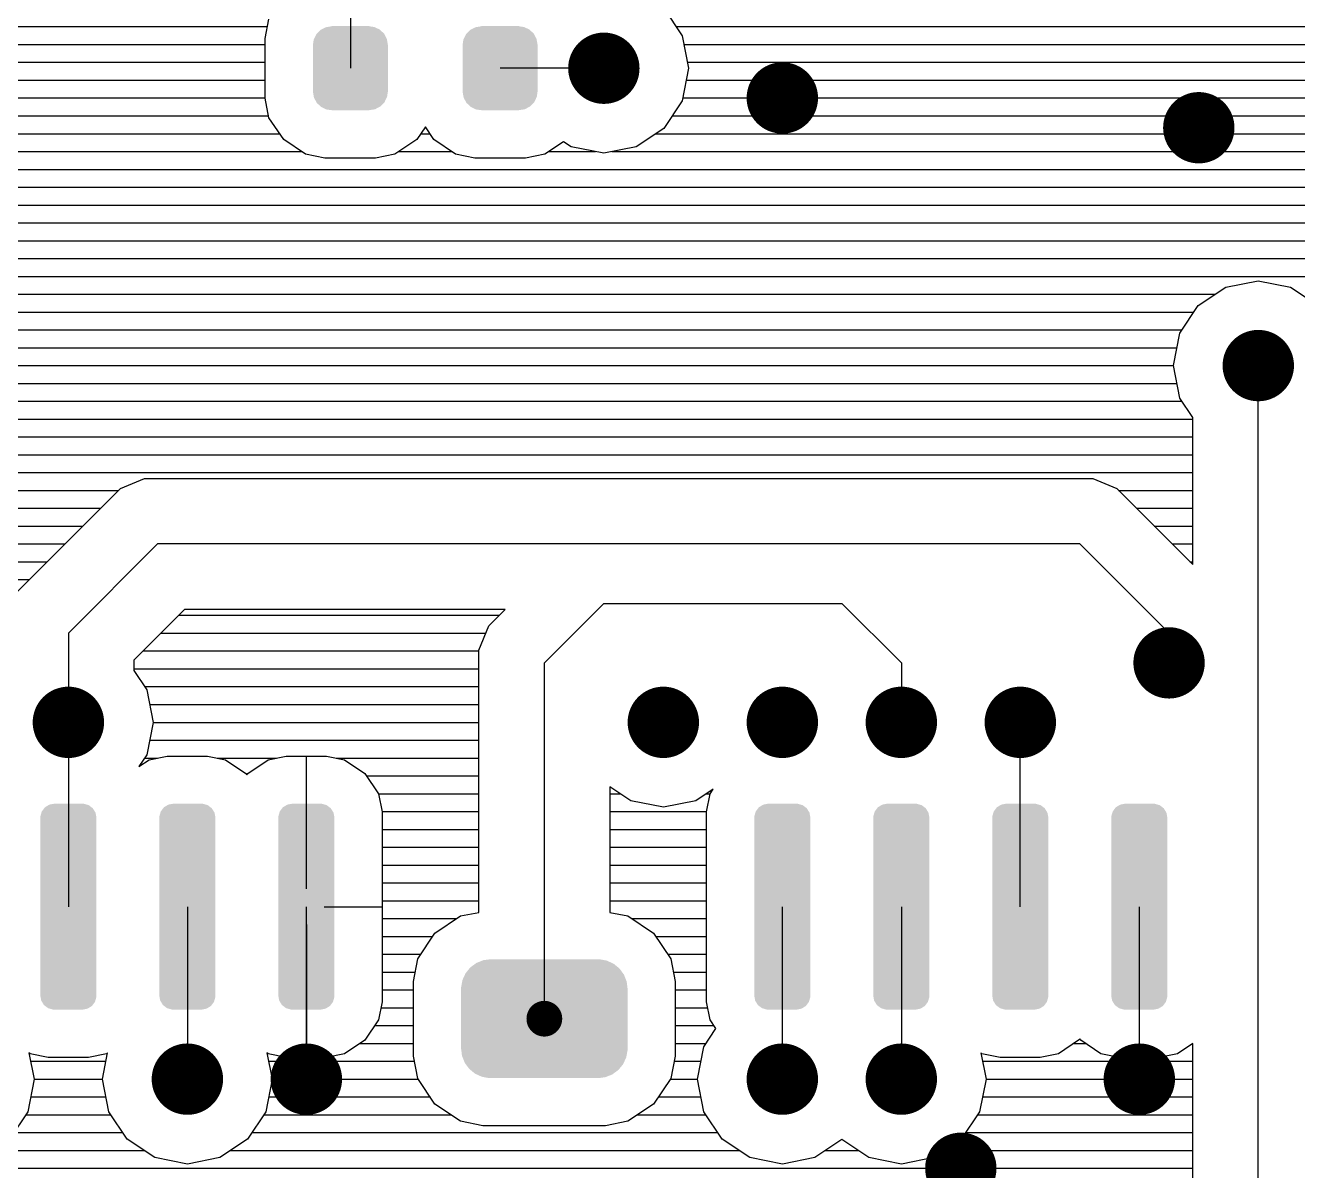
# Model space of a CAD drawing. Extents: x 295 to 953, y 10 to 290.
# Drawn here: x 691.45 to 722.67, y 205.74 to 233.86 of the extents above; entities that cross this region are included whole.
import ezdxf

# ---------------------------------------------------------------- set-up
doc = ezdxf.new("R2010")
doc.units = 0
doc.header["$LTSCALE"] = 5
doc.header["$MEASUREMENT"] = 0
doc.layers.get('0').update_dxf_attribs({"linetype": 'CONTINUOUS', "lineweight": 25})
doc.layers.add('DV-PEI-A6_TOP', color=5, linetype='CONTINUOUS')

msp = doc.modelspace()

# ---------------------------------------------------------------- linework, layer by layer
for points, const_width in [([(705.207, 232.813, 1), (706.083, 232.813, 1)], 0.876), ([(709.588, 232.083, 1), (710.465, 232.083, 1)], 0.876), ([(719.812, 231.352, 1), (720.688, 231.352, 1)], 0.876), ([(721.272, 225.51, 1), (722.149, 225.51, 1)], 0.876), ([(719.082, 218.208, 1), (719.958, 218.208, 1)], 0.876), ([(692.062, 216.747, 1), (692.939, 216.747, 1)], 0.876), ([(706.667, 216.747, 1), (707.544, 216.747, 1)], 0.876), ([(709.588, 216.747, 1), (710.465, 216.747, 1)], 0.876), ([(712.509, 216.747, 1), (713.386, 216.747, 1)], 0.876), ([(715.43, 216.747, 1), (716.307, 216.747, 1)], 0.876), ([(703.965, 209.468, 1), (704.404, 209.468, 1)], 0.438), ([(694.983, 207.984, 1), (695.86, 207.984, 1)], 0.876), ([(697.904, 207.984, 1), (698.781, 207.984, 1)], 0.876), ([(709.588, 207.984, 1), (710.465, 207.984, 1)], 0.876), ([(712.509, 207.984, 1), (713.386, 207.984, 1)], 0.876), ([(718.351, 207.984, 1), (719.228, 207.984, 1)], 0.876), ([(713.97, 205.794, 1), (714.846, 205.794, 1)], 0.876)]:
    msp.add_lwpolyline(points, format="xyb", close=True, dxfattribs=dict(const_width=const_width))
for points in [[(698.53, 233.532), (698.586, 233.648), (700.319, 233.532), (700.258, 233.648)], [(698.586, 233.648), (698.599, 233.661), (700.258, 233.648), (700.251, 233.661)], [(698.599, 233.661), (698.688, 233.753), (700.251, 233.661), (700.155, 233.753)], [(698.688, 233.753), (698.706, 233.762), (700.155, 233.753), (700.145, 233.762)], [(698.706, 233.762), (698.818, 233.82), (700.145, 233.762), (700.024, 233.82)], [(698.818, 233.82), (698.848, 233.825), (700.024, 233.82), (700.013, 233.825)], [(698.848, 233.825), (698.962, 233.843), (700.013, 233.825), (699.885, 233.843)], [(698.962, 233.843), (698.962, 233.847), (699.885, 233.843), (699.885, 233.847)], [(702.205, 233.532), (702.261, 233.648), (703.994, 233.532), (703.932, 233.648)], [(702.261, 233.648), (702.274, 233.661), (703.932, 233.648), (703.925, 233.661)], [(702.274, 233.661), (702.363, 233.753), (703.925, 233.661), (703.83, 233.753)], [(702.363, 233.753), (702.381, 233.762), (703.83, 233.753), (703.82, 233.762)], [(702.381, 233.762), (702.492, 233.82), (703.82, 233.762), (703.698, 233.82)], [(702.492, 233.82), (702.522, 233.825), (703.698, 233.82), (703.688, 233.825)], [(702.522, 233.825), (702.636, 233.843), (703.688, 233.825), (703.559, 233.843)], [(702.636, 233.843), (702.636, 233.847), (703.559, 233.843), (703.559, 233.847)], [(698.503, 233.388), (698.523, 233.517), (700.343, 233.388), (700.322, 233.517)], [(698.503, 233.386), (698.503, 233.388), (700.343, 233.386), (700.343, 233.388)], [(698.503, 232.24), (698.503, 233.386), (700.343, 232.24), (700.343, 233.386)], [(698.523, 233.517), (698.53, 233.532), (700.322, 233.517), (700.319, 233.532)], [(702.178, 233.388), (702.197, 233.517), (704.018, 233.388), (703.996, 233.517)], [(702.178, 233.386), (702.178, 233.388), (704.018, 233.386), (704.018, 233.388)], [(702.178, 232.24), (702.178, 233.386), (704.018, 232.24), (704.018, 233.386)], [(702.197, 233.517), (702.205, 233.532), (703.996, 233.517), (703.994, 233.532)], [(698.503, 232.238), (698.503, 232.24), (700.343, 232.238), (700.343, 232.24)], [(698.525, 232.109), (698.503, 232.238), (700.324, 232.109), (700.343, 232.238)], [(698.528, 232.094), (698.525, 232.109), (700.316, 232.094), (700.324, 232.109)], [(698.589, 231.978), (698.528, 232.094), (700.26, 231.978), (700.316, 232.094)], [(702.178, 232.238), (702.178, 232.24), (704.018, 232.238), (704.018, 232.24)], [(702.2, 232.109), (702.178, 232.238), (703.999, 232.109), (704.018, 232.238)], [(702.202, 232.094), (702.2, 232.109), (703.991, 232.094), (703.999, 232.109)], [(702.264, 231.978), (702.202, 232.094), (703.935, 231.978), (703.991, 232.094)], [(698.596, 231.965), (698.589, 231.978), (700.247, 231.965), (700.26, 231.978)], [(698.692, 231.873), (698.596, 231.965), (700.158, 231.873), (700.247, 231.965)], [(698.701, 231.864), (698.692, 231.873), (700.14, 231.864), (700.158, 231.873)], [(698.823, 231.806), (698.701, 231.864), (700.029, 231.806), (700.14, 231.864)], [(698.833, 231.801), (698.823, 231.806), (699.999, 231.801), (700.029, 231.806)], [(698.962, 231.783), (698.833, 231.801), (699.885, 231.783), (699.999, 231.801)], [(698.962, 231.779), (698.962, 231.783), (699.885, 231.779), (699.885, 231.783)], [(702.271, 231.965), (702.264, 231.978), (703.922, 231.965), (703.935, 231.978)], [(702.366, 231.873), (702.271, 231.965), (703.833, 231.873), (703.922, 231.965)], [(702.376, 231.864), (702.366, 231.873), (703.815, 231.864), (703.833, 231.873)], [(702.498, 231.806), (702.376, 231.864), (703.704, 231.806), (703.815, 231.864)], [(702.508, 231.801), (702.498, 231.806), (703.674, 231.801), (703.704, 231.806)], [(702.636, 231.783), (702.508, 231.801), (703.559, 231.783), (703.674, 231.801)], [(702.636, 231.779), (702.636, 231.783), (703.559, 231.779), (703.559, 231.783)], [(691.839, 214.529), (691.848, 214.559), (693.167, 214.529), (693.148, 214.559)], [(691.848, 214.559), (691.906, 214.637), (693.148, 214.559), (693.1, 214.637)], [(691.906, 214.637), (691.924, 214.66), (693.1, 214.637), (693.07, 214.66)], [(691.924, 214.66), (692.01, 214.713), (693.07, 214.66), (693, 214.713)], [(692.01, 214.713), (692.032, 214.726), (693, 214.713), (692.953, 214.726)], [(692.032, 214.726), (692.147, 214.748), (692.953, 214.726), (692.878, 214.748)], [(692.147, 214.748), (692.156, 214.75), (692.878, 214.748), (692.845, 214.75)], [(694.76, 214.529), (694.769, 214.559), (696.088, 214.529), (696.069, 214.559)], [(694.769, 214.559), (694.827, 214.637), (696.069, 214.559), (696.021, 214.637)], [(694.827, 214.637), (694.845, 214.66), (696.021, 214.637), (695.991, 214.66)], [(694.845, 214.66), (694.931, 214.713), (695.991, 214.66), (695.921, 214.713)], [(694.931, 214.713), (694.953, 214.726), (695.921, 214.713), (695.874, 214.726)], [(694.953, 214.726), (695.068, 214.748), (695.874, 214.726), (695.799, 214.748)], [(695.068, 214.748), (695.077, 214.75), (695.799, 214.748), (695.766, 214.75)], [(697.681, 214.529), (697.69, 214.559), (699.009, 214.529), (698.99, 214.559)], [(697.69, 214.559), (697.748, 214.637), (698.99, 214.559), (698.942, 214.637)], [(697.748, 214.637), (697.766, 214.66), (698.942, 214.637), (698.912, 214.66)], [(697.766, 214.66), (697.852, 214.713), (698.912, 214.66), (698.842, 214.713)], [(697.852, 214.713), (697.874, 214.726), (698.842, 214.713), (698.795, 214.726)], [(697.874, 214.726), (697.989, 214.748), (698.795, 214.726), (698.72, 214.748)], [(697.989, 214.748), (697.998, 214.75), (698.72, 214.748), (698.687, 214.75)], [(709.365, 214.529), (709.374, 214.559), (710.693, 214.529), (710.674, 214.559)], [(709.374, 214.559), (709.432, 214.637), (710.674, 214.559), (710.626, 214.637)], [(709.432, 214.637), (709.45, 214.66), (710.626, 214.637), (710.596, 214.66)], [(709.45, 214.66), (709.536, 214.713), (710.596, 214.66), (710.526, 214.713)], [(709.536, 214.713), (709.558, 214.726), (710.526, 214.713), (710.479, 214.726)], [(709.558, 214.726), (709.673, 214.748), (710.479, 214.726), (710.404, 214.748)], [(709.673, 214.748), (709.682, 214.75), (710.404, 214.748), (710.371, 214.75)], [(712.286, 214.529), (712.295, 214.559), (713.614, 214.529), (713.595, 214.559)], [(712.295, 214.559), (712.353, 214.637), (713.595, 214.559), (713.547, 214.637)], [(712.353, 214.637), (712.371, 214.66), (713.547, 214.637), (713.517, 214.66)], [(712.371, 214.66), (712.457, 214.713), (713.517, 214.66), (713.447, 214.713)], [(712.457, 214.713), (712.479, 214.726), (713.447, 214.713), (713.4, 214.726)], [(712.479, 214.726), (712.594, 214.748), (713.4, 214.726), (713.325, 214.748)], [(712.594, 214.748), (712.603, 214.75), (713.325, 214.748), (713.292, 214.75)], [(715.207, 214.529), (715.216, 214.559), (716.535, 214.529), (716.516, 214.559)], [(715.216, 214.559), (715.274, 214.637), (716.516, 214.559), (716.468, 214.637)], [(715.274, 214.637), (715.292, 214.66), (716.468, 214.637), (716.438, 214.66)], [(715.292, 214.66), (715.378, 214.713), (716.438, 214.66), (716.368, 214.713)], [(715.378, 214.713), (715.4, 214.726), (716.368, 214.713), (716.321, 214.726)], [(715.4, 214.726), (715.515, 214.748), (716.321, 214.726), (716.246, 214.748)], [(715.515, 214.748), (715.524, 214.75), (716.246, 214.748), (716.213, 214.75)], [(718.128, 214.529), (718.137, 214.559), (719.456, 214.529), (719.437, 214.559)], [(718.137, 214.559), (718.195, 214.637), (719.437, 214.559), (719.389, 214.637)], [(718.195, 214.637), (718.213, 214.66), (719.389, 214.637), (719.359, 214.66)], [(718.213, 214.66), (718.299, 214.713), (719.359, 214.66), (719.289, 214.713)], [(718.299, 214.713), (718.321, 214.726), (719.289, 214.713), (719.242, 214.726)], [(718.321, 214.726), (718.436, 214.748), (719.242, 214.726), (719.167, 214.748)], [(718.436, 214.748), (718.445, 214.75), (719.167, 214.748), (719.134, 214.75)], [(691.811, 214.405), (691.813, 214.438), (693.19, 214.405), (693.184, 214.438)], [(691.811, 210.035), (691.811, 214.405), (693.19, 210.035), (693.19, 214.405)], [(691.813, 214.438), (691.839, 214.529), (693.184, 214.438), (693.167, 214.529)], [(694.732, 214.405), (694.734, 214.438), (696.111, 214.405), (696.105, 214.438)], [(694.732, 210.035), (694.732, 214.405), (696.111, 210.035), (696.111, 214.405)], [(694.734, 214.438), (694.76, 214.529), (696.105, 214.438), (696.088, 214.529)], [(697.653, 214.405), (697.655, 214.438), (699.032, 214.405), (699.026, 214.438)], [(697.653, 210.035), (697.653, 214.405), (699.032, 210.035), (699.032, 214.405)], [(697.655, 214.438), (697.681, 214.529), (699.026, 214.438), (699.009, 214.529)], [(709.337, 214.405), (709.339, 214.438), (710.716, 214.405), (710.71, 214.438)], [(709.337, 210.035), (709.337, 214.405), (710.716, 210.035), (710.716, 214.405)], [(709.339, 214.438), (709.365, 214.529), (710.71, 214.438), (710.693, 214.529)], [(712.258, 214.405), (712.26, 214.438), (713.637, 214.405), (713.631, 214.438)], [(712.258, 210.035), (712.258, 214.405), (713.637, 210.035), (713.637, 214.405)], [(712.26, 214.438), (712.286, 214.529), (713.631, 214.438), (713.614, 214.529)], [(715.179, 214.405), (715.181, 214.438), (716.558, 214.405), (716.552, 214.438)], [(715.179, 210.035), (715.179, 214.405), (716.558, 210.035), (716.558, 214.405)], [(715.181, 214.438), (715.207, 214.529), (716.552, 214.438), (716.535, 214.529)], [(718.1, 214.405), (718.102, 214.438), (719.479, 214.405), (719.473, 214.438)], [(718.1, 210.035), (718.1, 214.405), (719.479, 210.035), (719.479, 214.405)], [(718.102, 214.438), (718.128, 214.529), (719.473, 214.438), (719.456, 214.529)], [(702.367, 210.728), (702.49, 210.818), (705.996, 210.728), (705.886, 210.818)], [(702.49, 210.818), (702.516, 210.837), (705.886, 210.818), (705.844, 210.837)], [(702.516, 210.837), (702.661, 210.895), (705.844, 210.837), (705.718, 210.895)], [(702.661, 210.895), (702.687, 210.906), (705.718, 210.895), (705.66, 210.906)], [(702.687, 210.906), (702.862, 210.928), (705.66, 210.906), (705.537, 210.928)], [(702.862, 210.928), (702.87, 210.929), (705.537, 210.928), (705.499, 210.929)], [(702.174, 210.418), (702.236, 210.553), (706.191, 210.418), (706.138, 210.553)], [(702.236, 210.553), (702.251, 210.585), (706.138, 210.553), (706.114, 210.585)], [(702.251, 210.585), (702.345, 210.701), (706.114, 210.585), (706.029, 210.701)], [(702.345, 210.701), (702.367, 210.728), (706.029, 210.701), (705.996, 210.728)], [(702.14, 210.199), (702.141, 210.236), (706.229, 210.199), (706.224, 210.236)], [(702.14, 208.738), (702.14, 210.199), (706.229, 208.738), (706.229, 210.199)], [(702.141, 210.236), (702.167, 210.382), (706.224, 210.236), (706.206, 210.382)], [(702.167, 210.382), (702.174, 210.418), (706.206, 210.382), (706.191, 210.418)], [(691.817, 210.002), (691.811, 210.035), (693.188, 210.002), (693.19, 210.035)], [(691.834, 209.911), (691.817, 210.002), (693.162, 209.911), (693.188, 210.002)], [(691.853, 209.881), (691.834, 209.911), (693.153, 209.881), (693.162, 209.911)], [(691.901, 209.803), (691.853, 209.881), (693.095, 209.803), (693.153, 209.881)], [(694.738, 210.002), (694.732, 210.035), (696.109, 210.002), (696.111, 210.035)], [(694.755, 209.911), (694.738, 210.002), (696.083, 209.911), (696.109, 210.002)], [(694.774, 209.881), (694.755, 209.911), (696.074, 209.881), (696.083, 209.911)], [(694.822, 209.803), (694.774, 209.881), (696.016, 209.803), (696.074, 209.881)], [(697.659, 210.002), (697.653, 210.035), (699.03, 210.002), (699.032, 210.035)], [(697.676, 209.911), (697.659, 210.002), (699.004, 209.911), (699.03, 210.002)], [(697.695, 209.881), (697.676, 209.911), (698.995, 209.881), (699.004, 209.911)], [(697.743, 209.803), (697.695, 209.881), (698.937, 209.803), (698.995, 209.881)], [(709.343, 210.002), (709.337, 210.035), (710.714, 210.002), (710.716, 210.035)], [(709.36, 209.911), (709.343, 210.002), (710.688, 209.911), (710.714, 210.002)], [(709.379, 209.881), (709.36, 209.911), (710.679, 209.881), (710.688, 209.911)], [(709.427, 209.803), (709.379, 209.881), (710.621, 209.803), (710.679, 209.881)], [(712.264, 210.002), (712.258, 210.035), (713.635, 210.002), (713.637, 210.035)], [(712.281, 209.911), (712.264, 210.002), (713.609, 209.911), (713.635, 210.002)], [(712.3, 209.881), (712.281, 209.911), (713.6, 209.881), (713.609, 209.911)], [(712.348, 209.803), (712.3, 209.881), (713.542, 209.803), (713.6, 209.881)], [(715.185, 210.002), (715.179, 210.035), (716.556, 210.002), (716.558, 210.035)], [(715.202, 209.911), (715.185, 210.002), (716.53, 209.911), (716.556, 210.002)], [(715.221, 209.881), (715.202, 209.911), (716.521, 209.881), (716.53, 209.911)], [(715.269, 209.803), (715.221, 209.881), (716.463, 209.803), (716.521, 209.881)], [(718.106, 210.002), (718.1, 210.035), (719.477, 210.002), (719.479, 210.035)], [(718.123, 209.911), (718.106, 210.002), (719.451, 209.911), (719.477, 210.002)], [(718.142, 209.881), (718.123, 209.911), (719.442, 209.881), (719.451, 209.911)], [(718.19, 209.803), (718.142, 209.881), (719.384, 209.803), (719.442, 209.881)], [(691.932, 209.78), (691.901, 209.803), (693.077, 209.78), (693.095, 209.803)], [(692.001, 209.727), (691.932, 209.78), (692.991, 209.727), (693.077, 209.78)], [(692.048, 209.714), (692.001, 209.727), (692.969, 209.714), (692.991, 209.727)], [(692.123, 209.692), (692.048, 209.714), (692.854, 209.692), (692.969, 209.714)], [(692.156, 209.69), (692.123, 209.692), (692.845, 209.69), (692.854, 209.692)], [(694.853, 209.78), (694.822, 209.803), (695.998, 209.78), (696.016, 209.803)], [(694.922, 209.727), (694.853, 209.78), (695.912, 209.727), (695.998, 209.78)], [(694.969, 209.714), (694.922, 209.727), (695.89, 209.714), (695.912, 209.727)], [(695.044, 209.692), (694.969, 209.714), (695.775, 209.692), (695.89, 209.714)], [(695.077, 209.69), (695.044, 209.692), (695.766, 209.69), (695.775, 209.692)], [(697.774, 209.78), (697.743, 209.803), (698.919, 209.78), (698.937, 209.803)], [(697.843, 209.727), (697.774, 209.78), (698.833, 209.727), (698.919, 209.78)], [(697.89, 209.714), (697.843, 209.727), (698.811, 209.714), (698.833, 209.727)], [(697.965, 209.692), (697.89, 209.714), (698.696, 209.692), (698.811, 209.714)], [(697.998, 209.69), (697.965, 209.692), (698.687, 209.69), (698.696, 209.692)], [(709.458, 209.78), (709.427, 209.803), (710.603, 209.78), (710.621, 209.803)], [(709.527, 209.727), (709.458, 209.78), (710.517, 209.727), (710.603, 209.78)], [(709.574, 209.714), (709.527, 209.727), (710.495, 209.714), (710.517, 209.727)], [(709.649, 209.692), (709.574, 209.714), (710.38, 209.692), (710.495, 209.714)], [(709.682, 209.69), (709.649, 209.692), (710.371, 209.69), (710.38, 209.692)], [(712.379, 209.78), (712.348, 209.803), (713.524, 209.78), (713.542, 209.803)], [(712.448, 209.727), (712.379, 209.78), (713.438, 209.727), (713.524, 209.78)], [(712.495, 209.714), (712.448, 209.727), (713.416, 209.714), (713.438, 209.727)], [(712.57, 209.692), (712.495, 209.714), (713.301, 209.692), (713.416, 209.714)], [(712.603, 209.69), (712.57, 209.692), (713.292, 209.69), (713.301, 209.692)], [(715.3, 209.78), (715.269, 209.803), (716.445, 209.78), (716.463, 209.803)], [(715.369, 209.727), (715.3, 209.78), (716.359, 209.727), (716.445, 209.78)], [(715.416, 209.714), (715.369, 209.727), (716.337, 209.714), (716.359, 209.727)], [(715.491, 209.692), (715.416, 209.714), (716.222, 209.692), (716.337, 209.714)], [(715.524, 209.69), (715.491, 209.692), (716.213, 209.69), (716.222, 209.692)], [(718.221, 209.78), (718.19, 209.803), (719.366, 209.78), (719.384, 209.803)], [(718.29, 209.727), (718.221, 209.78), (719.28, 209.727), (719.366, 209.78)], [(718.337, 209.714), (718.29, 209.727), (719.258, 209.714), (719.28, 209.727)], [(718.412, 209.692), (718.337, 209.714), (719.143, 209.692), (719.258, 209.714)], [(718.445, 209.69), (718.412, 209.692), (719.134, 209.69), (719.143, 209.692)], [(702.145, 208.7), (702.14, 208.738), (706.228, 208.7), (706.229, 208.738)], [(702.163, 208.555), (702.145, 208.7), (706.202, 208.555), (706.228, 208.7)], [(702.178, 208.519), (702.163, 208.555), (706.196, 208.519), (706.202, 208.555)], [(702.231, 208.384), (702.178, 208.519), (706.133, 208.384), (706.196, 208.519)], [(702.255, 208.351), (702.231, 208.384), (706.118, 208.351), (706.133, 208.384)], [(702.341, 208.235), (702.255, 208.351), (706.024, 208.235), (706.118, 208.351)], [(702.373, 208.209), (702.341, 208.235), (706.002, 208.209), (706.024, 208.235)], [(702.483, 208.119), (702.373, 208.209), (705.879, 208.119), (706.002, 208.209)], [(702.525, 208.099), (702.483, 208.119), (705.853, 208.099), (705.879, 208.119)], [(702.651, 208.042), (702.525, 208.099), (705.708, 208.042), (705.853, 208.099)], [(702.709, 208.031), (702.651, 208.042), (705.682, 208.031), (705.708, 208.042)], [(702.832, 208.009), (702.709, 208.031), (705.507, 208.009), (705.682, 208.031)], [(702.87, 208.008), (702.832, 208.009), (705.499, 208.008), (705.507, 208.009)]]:
    msp.add_solid(points)
at = {"layer": 'DV-PEI-A6_TOP', "color": 7}
for p, q in [((699.423, 236.312), (699.423, 232.813)), ((707.117, 234.285), (707.567, 233.608)), ((697.332, 233.543), (697.425, 234.022)), ((691.011, 233.835), (697.39, 233.835)), ((707.421, 233.835), (741.281, 233.835)), ((707.567, 233.608), (707.725, 232.813)), ((690.847, 233.397), (697.332, 233.397)), ((697.332, 232.077), (697.332, 233.543)), ((707.608, 233.397), (741.281, 233.397)), ((690.508, 232.959), (697.332, 232.959)), ((705.645, 232.813), (703.098, 232.813)), ((707.725, 232.813), (707.567, 232.013)), ((707.696, 232.959), (741.281, 232.959)), ((690.654, 232.521), (697.332, 232.521)), ((707.666, 232.521), (741.281, 232.521)), ((690.947, 232.083), (697.332, 232.083)), ((697.425, 231.598), (697.332, 232.077)), ((707.579, 232.083), (741.281, 232.083)), ((707.567, 232.013), (707.117, 231.335)), ((691.04, 231.645), (697.42, 231.645)), ((697.788, 231.06), (697.425, 231.598)), ((707.322, 231.645), (741.281, 231.645)), ((691.052, 231.206), (697.694, 231.206)), ((701.264, 231.37), (701.053, 231.06)), ((701.153, 231.206), (701.369, 231.206)), ((701.468, 231.06), (701.264, 231.37)), ((707.117, 231.335), (706.44, 230.885)), ((706.919, 231.206), (741.281, 231.206)), ((698.325, 230.704), (697.788, 231.06)), ((701.053, 231.06), (700.516, 230.704)), ((702.005, 230.704), (701.468, 231.06)), ((704.658, 231.008), (704.196, 230.704)), ((704.845, 230.885), (704.658, 231.008)), ((705.645, 230.727), (704.845, 230.885)), ((706.44, 230.885), (705.645, 230.727)), ((691.052, 230.768), (698.232, 230.768)), ((698.798, 230.605), (698.325, 230.704)), ((700.043, 230.605), (698.798, 230.605)), ((700.516, 230.704), (700.043, 230.605)), ((700.609, 230.768), (701.912, 230.768)), ((702.479, 230.605), (702.005, 230.704)), ((703.723, 230.605), (702.479, 230.605)), ((704.196, 230.704), (703.723, 230.605)), ((704.29, 230.768), (705.441, 230.768)), ((705.844, 230.768), (741.281, 230.768)), ((691.046, 230.33), (741.281, 230.33)), ((690.958, 229.892), (741.281, 229.892)), ((690.672, 229.454), (741.281, 229.454)), ((690.111, 229.016), (741.281, 229.016)), ((686.127, 228.578), (741.281, 228.578)), ((681.915, 228.139), (741.281, 228.139)), ((682.248, 227.701), (741.281, 227.701)), ((720.233, 226.983), (720.91, 227.433)), ((720.91, 227.433), (721.711, 227.59)), ((721.711, 227.59), (722.505, 227.433)), ((722.505, 227.433), (723.183, 226.983)), ((682.423, 227.263), (720.653, 227.263)), ((682.423, 226.825), (720.127, 226.825)), ((719.783, 226.305), (720.233, 226.983)), ((682.423, 226.387), (719.835, 226.387)), ((719.625, 225.51), (719.783, 226.305)), ((682.423, 225.949), (719.713, 225.949)), ((682.423, 225.51), (719.625, 225.51)), ((719.783, 224.71), (719.625, 225.51)), ((721.711, 143.722), (721.711, 225.51)), ((682.423, 225.072), (719.713, 225.072)), ((682.423, 224.634), (719.835, 224.634)), ((720.104, 224.231), (719.783, 224.71)), ((720.104, 220.621), (720.104, 224.231)), ((682.423, 224.196), (720.104, 224.196)), ((682.423, 223.758), (720.104, 223.758)), ((682.423, 223.32), (720.104, 223.32)), ((682.593, 222.882), (720.104, 222.882)), ((693.78, 222.49), (694.37, 222.736)), ((694.37, 222.736), (717.645, 222.736)), ((717.645, 222.736), (718.235, 222.49)), ((682.779, 222.443), (693.733, 222.443)), ((693.324, 222.035), (693.78, 222.49)), ((718.235, 222.49), (720.104, 220.621)), ((718.281, 222.443), (720.104, 222.443)), ((691.589, 220.299), (693.324, 222.035)), ((682.867, 222.005), (693.295, 222.005)), ((718.719, 222.005), (720.104, 222.005)), ((682.838, 221.567), (692.857, 221.567)), ((719.158, 221.567), (720.104, 221.567)), ((682.75, 221.129), (692.419, 221.129)), ((694.691, 221.129), (692.501, 218.938)), ((717.329, 221.129), (694.691, 221.129)), ((719.52, 218.938), (717.329, 221.129)), ((719.596, 221.129), (720.104, 221.129)), ((682.493, 220.691), (691.981, 220.691)), ((720.034, 220.691), (720.104, 220.691)), ((682.09, 220.253), (691.542, 220.253)), ((691.134, 219.844), (691.589, 220.299)), ((704.185, 218.208), (705.645, 219.668)), ((705.645, 219.668), (711.487, 219.668)), ((711.487, 219.668), (712.948, 218.208)), ((695.351, 219.522), (694.107, 218.272)), ((695.205, 219.376), (703.08, 219.376)), ((703.226, 219.522), (695.351, 219.522)), ((702.818, 219.114), (703.226, 219.522)), ((692.501, 218.938), (692.501, 216.747)), ((694.767, 218.938), (702.747, 218.938)), ((702.578, 218.523), (702.818, 219.114)), ((719.52, 218.208), (719.52, 218.938)), ((694.329, 218.5), (702.578, 218.5)), ((702.578, 217.887), (702.578, 218.523)), ((694.107, 218.272), (694.107, 218.021)), ((694.107, 218.062), (702.578, 218.062)), ((694.107, 218.021), (694.423, 217.542)), ((704.185, 209.468), (704.185, 218.208)), ((712.948, 218.208), (712.948, 216.747)), ((702.578, 212.08), (702.578, 217.887)), ((694.37, 217.624), (702.578, 217.624)), ((694.423, 217.542), (694.58, 216.747)), ((694.493, 217.186), (702.578, 217.186)), ((692.501, 216.747), (692.501, 212.22)), ((694.58, 216.747), (694.423, 215.947)), ((694.58, 216.747), (702.578, 216.747)), ((715.869, 212.22), (715.869, 216.747)), ((694.493, 216.309), (702.578, 216.309)), ((694.423, 215.947), (694.23, 215.661)), ((694.23, 215.661), (694.481, 215.83)), ((694.37, 215.871), (694.685, 215.871)), ((694.481, 215.83), (694.925, 215.918)), ((694.925, 215.918), (695.912, 215.918)), ((695.912, 215.918), (696.356, 215.83)), ((696.152, 215.871), (697.606, 215.871)), ((696.356, 215.83), (696.853, 215.491)), ((696.905, 215.491), (697.402, 215.83)), ((697.402, 215.83), (697.846, 215.918)), ((697.846, 215.918), (698.833, 215.918)), ((698.343, 212.658), (698.343, 215.918)), ((698.833, 215.918), (699.277, 215.83)), ((699.073, 215.871), (702.578, 215.871)), ((699.277, 215.83), (699.774, 215.491)), ((696.853, 215.491), (696.882, 215.456)), ((696.882, 215.456), (696.905, 215.491)), ((699.774, 215.491), (700.113, 214.995)), ((699.821, 215.433), (702.578, 215.433)), ((706.305, 214.82), (705.791, 215.164)), ((705.791, 215.164), (705.791, 212.08)), ((700.113, 214.995), (702.578, 214.995)), ((700.113, 214.995), (700.2, 214.551)), ((705.791, 214.995), (706.048, 214.995)), ((708.327, 215.106), (707.9, 214.82)), ((708.157, 214.995), (708.251, 214.995)), ((708.163, 214.551), (708.251, 214.995)), ((708.251, 214.995), (708.327, 215.106)), ((700.2, 214.557), (702.578, 214.557)), ((700.2, 214.551), (700.2, 209.883)), ((705.791, 214.557), (708.163, 214.557)), ((707.106, 214.662), (706.305, 214.82)), ((707.9, 214.82), (707.106, 214.662)), ((708.163, 209.883), (708.163, 214.551)), ((700.2, 214.119), (702.578, 214.119)), ((705.791, 214.119), (708.163, 214.119)), ((700.2, 213.68), (702.578, 213.68)), ((705.791, 213.68), (708.163, 213.68)), ((700.2, 213.242), (702.578, 213.242)), ((705.791, 213.242), (708.163, 213.242)), ((700.2, 212.804), (702.578, 212.804)), ((705.791, 212.804), (708.163, 212.804)), ((700.2, 212.366), (702.578, 212.366)), ((705.791, 212.366), (708.163, 212.366)), ((695.422, 212.22), (695.422, 207.984)), ((698.343, 207.984), (698.343, 212.22)), ((698.781, 212.22), (700.2, 212.22)), ((702.128, 211.992), (702.578, 212.08)), ((705.791, 212.08), (706.235, 211.992)), ((710.027, 207.984), (710.027, 212.22)), ((712.948, 212.22), (712.948, 207.984)), ((718.79, 212.22), (718.79, 207.984)), ((698.343, 211.782), (698.343, 208.516)), ((700.2, 211.928), (702.029, 211.928)), ((701.497, 211.571), (702.128, 211.992)), ((706.235, 211.992), (706.866, 211.571)), ((706.334, 211.928), (708.163, 211.928)), ((718.79, 211.782), (718.79, 208.516)), ((700.2, 211.49), (701.445, 211.49)), ((701.077, 210.941), (701.497, 211.571)), ((706.866, 211.571), (707.287, 210.941)), ((706.919, 211.49), (708.163, 211.49)), ((700.2, 211.052), (701.153, 211.052)), ((700.971, 210.386), (701.077, 210.941)), ((707.211, 211.052), (708.163, 211.052)), ((707.287, 210.941), (707.398, 210.386)), ((700.2, 210.613), (701.012, 210.613)), ((707.351, 210.613), (708.163, 210.613)), ((700.2, 210.175), (700.971, 210.175)), ((700.971, 208.551), (700.971, 210.386)), ((707.398, 210.386), (707.398, 208.551)), ((707.398, 210.175), (708.163, 210.175)), ((700.2, 209.883), (700.113, 209.439)), ((708.251, 209.439), (708.163, 209.883)), ((700.171, 209.737), (700.971, 209.737)), ((707.398, 209.737), (708.192, 209.737)), ((700.113, 209.439), (699.774, 208.943)), ((700.013, 209.299), (700.971, 209.299)), ((707.398, 209.299), (708.35, 209.299)), ((708.397, 209.229), (708.251, 209.439)), ((699.774, 208.943), (699.277, 208.604)), ((708.099, 208.779), (708.397, 209.229)), ((717.3, 208.943), (716.803, 208.604)), ((717.329, 208.978), (717.3, 208.943)), ((717.352, 208.943), (717.329, 208.978)), ((717.849, 208.604), (717.352, 208.943)), ((691.56, 208.604), (691.531, 208.627)), ((691.531, 208.627), (691.659, 207.984)), ((693.336, 207.984), (693.464, 208.627)), ((693.464, 208.627), (693.435, 208.604)), ((697.402, 208.604), (697.373, 208.627)), ((697.373, 208.627), (697.501, 207.984)), ((699.651, 208.861), (700.971, 208.861)), ((707.398, 208.861), (708.151, 208.861)), ((707.941, 207.984), (708.099, 208.779)), ((714.928, 208.604), (714.899, 208.627)), ((714.899, 208.627), (715.027, 207.984)), ((717.177, 208.861), (717.475, 208.861)), ((720.104, 208.861), (719.724, 208.604)), ((720.098, 208.861), (720.104, 208.861)), ((720.104, 205.18), (720.104, 208.861)), ((692.004, 208.516), (691.56, 208.604)), ((691.572, 208.423), (693.424, 208.423)), ((692.991, 208.516), (692.004, 208.516)), ((693.435, 208.604), (692.991, 208.516)), ((697.846, 208.516), (697.402, 208.604)), ((697.414, 208.423), (700.995, 208.423)), ((698.833, 208.516), (697.846, 208.516)), ((699.277, 208.604), (698.833, 208.516)), ((701.077, 208.002), (700.971, 208.551)), ((707.398, 208.551), (707.287, 208.002)), ((707.368, 208.423), (708.029, 208.423)), ((715.372, 208.516), (714.928, 208.604)), ((714.94, 208.423), (720.104, 208.423)), ((716.359, 208.516), (715.372, 208.516)), ((716.803, 208.604), (716.359, 208.516)), ((718.293, 208.516), (717.849, 208.604)), ((719.28, 208.516), (718.293, 208.516)), ((719.724, 208.604), (719.28, 208.516)), ((691.659, 207.984), (691.502, 207.184)), ((691.659, 207.984), (693.336, 207.984)), ((693.494, 207.184), (693.336, 207.984)), ((697.501, 207.984), (697.344, 207.184)), ((697.501, 207.984), (701.088, 207.984)), ((701.497, 207.371), (701.077, 208.002)), ((707.287, 208.002), (706.866, 207.371)), ((707.275, 207.984), (707.941, 207.984)), ((708.099, 207.184), (707.941, 207.984)), ((715.027, 207.984), (714.87, 207.184)), ((715.027, 207.984), (720.104, 207.984)), ((691.572, 207.546), (693.424, 207.546)), ((697.414, 207.546), (701.386, 207.546)), ((702.128, 206.95), (701.497, 207.371)), ((706.866, 207.371), (706.235, 206.95)), ((706.977, 207.546), (708.029, 207.546)), ((714.94, 207.546), (720.104, 207.546)), ((691.502, 207.184), (691.052, 206.506)), ((691.449, 207.108), (693.546, 207.108)), ((693.944, 206.506), (693.494, 207.184)), ((697.344, 207.184), (696.894, 206.506)), ((697.291, 207.108), (701.894, 207.108)), ((706.469, 207.108), (708.151, 207.108)), ((708.549, 206.506), (708.099, 207.184)), ((714.87, 207.184), (714.42, 206.506)), ((714.817, 207.108), (720.104, 207.108)), ((702.677, 206.839), (702.128, 206.95)), ((705.686, 206.839), (702.677, 206.839)), ((706.235, 206.95), (705.686, 206.839)), ((691.157, 206.67), (693.838, 206.67)), ((694.621, 206.057), (693.944, 206.506)), ((696.894, 206.506), (696.216, 206.057)), ((696.999, 206.67), (708.443, 206.67)), ((709.226, 206.057), (708.549, 206.506)), ((711.487, 206.501), (710.821, 206.057)), ((712.147, 206.057), (711.487, 206.501)), ((714.42, 206.506), (713.742, 206.057)), ((714.525, 206.67), (720.104, 206.67)), ((690.631, 206.232), (694.364, 206.232)), ((696.473, 206.232), (708.969, 206.232)), ((711.078, 206.232), (711.89, 206.232)), ((713.999, 206.232), (720.104, 206.232)), ((695.422, 205.899), (694.621, 206.057)), ((696.216, 206.057), (695.422, 205.899)), ((710.027, 205.899), (709.226, 206.057)), ((710.821, 206.057), (710.027, 205.899)), ((712.948, 205.899), (712.147, 206.057)), ((713.742, 206.057), (712.948, 205.899)), ((685.823, 205.794), (720.104, 205.794))]:
    msp.add_line(p, q, dxfattribs=at)

doc.saveas('drawing.dxf')
